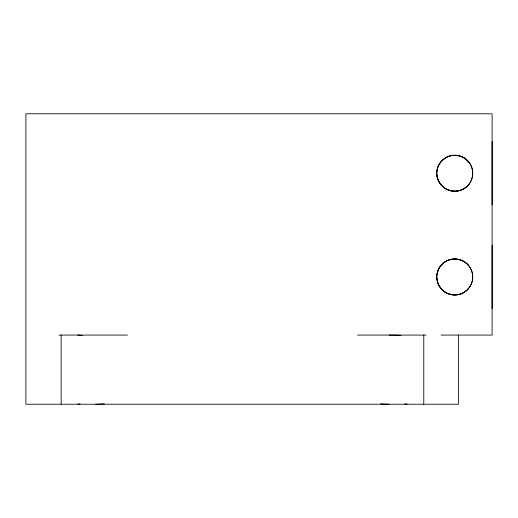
<?xml version="1.0" encoding="UTF-8"?>
<svg xmlns="http://www.w3.org/2000/svg" width="518" height="518" viewBox="0 0 518 518"><rect width="100%" height="100%" fill="white"/><g stroke="black" fill="none" stroke-linecap="round" stroke-linejoin="round"><path stroke-width="0.78" d="M492.1 308.793L492.1 245.169M492.1 205.057L492.1 141.433M436.855 171.555L437.723 167.508M436.92 274.728L438.487 269.328L440.902 265.52M437.839 167.152L440.553 162.225L444.917 158.204A25.952 17.923 -90 0 1 447.235 156.922L450.835 155.698L454.759 155.264M468.965 184.266C464.083 190.773 454.564 193.11 447.235 189.569A25.952 17.923 -90 0 1 444.917 188.287L440.553 184.266L437.839 179.338M441.038 265.365C446.775 258.268 458.067 256.915 465.326 262.432A18.085 17.936 -90 0 1 467.864 264.672L468.609 265.52M468.609 288.442L467.864 289.29A18.085 17.936 90 0 1 465.326 291.53C458.067 297.047 446.775 295.694 441.038 288.597M454.759 259L454.189 259.006A18.033 17.949 -8.8 0 0 436.778 277.266A18.033 17.949 -8.8 0 0 454.759 294.917A18.033 17.949 -8.8 0 0 472.74 276.975A18.033 17.949 -8.8 0 0 454.759 259.052M454.195 155.27L458.508 155.665L461.901 156.74A18.603 18.13 90 0 1 464.866 158.372L468.965 162.225M58.903 335.075L127.493 335.075M357.511 335.075L426.055 335.075M441.038 335.075L492.1 335.075L492.1 113.772L25.9 113.772L25.9 404.228L458.54 404.228L458.54 335.075M440.902 288.442L438.04 283.599L436.81 278.108M437.723 178.982L436.855 174.935M423.782 335.075L423.782 404.228M61.143 335.075L61.143 404.228M404.83 403.794A18.059 0.337 6.9 0 1 407.044 404.221M104.371 403.794A18.059 2.163 -1.1 0 1 95.739 404.221M77.771 335.101A18.059 0.337 6.9 0 1 82.297 335.424M77.842 404.221A18.059 0.337 -6.9 0 1 80.05 403.794M389.147 335.101A18.059 2.163 -1.1 0 1 401.016 335.424M389.147 404.221A18.059 2.163 1.1 0 1 380.516 403.794M454.759 155.316A18.033 17.949 -8.8 0 1 472.74 173.239A18.033 17.949 -8.8 0 1 454.759 191.22M454.759 191.181A18.033 17.949 -8.8 0 1 436.778 173.53A18.033 17.949 -8.8 0 1 454.195 155.283M445.279 188.526A17.981 17.981 0 0 0 472.727 173.808A17.981 17.981 0 0 0 446.263 157.401A17.981 17.981 0 0 0 445.279 188.526M444.807 291.958A17.981 17.981 0 0 0 472.701 278.108A17.981 17.981 0 0 0 446.762 260.878A17.981 17.981 0 0 0 444.807 291.958"/></g></svg>
